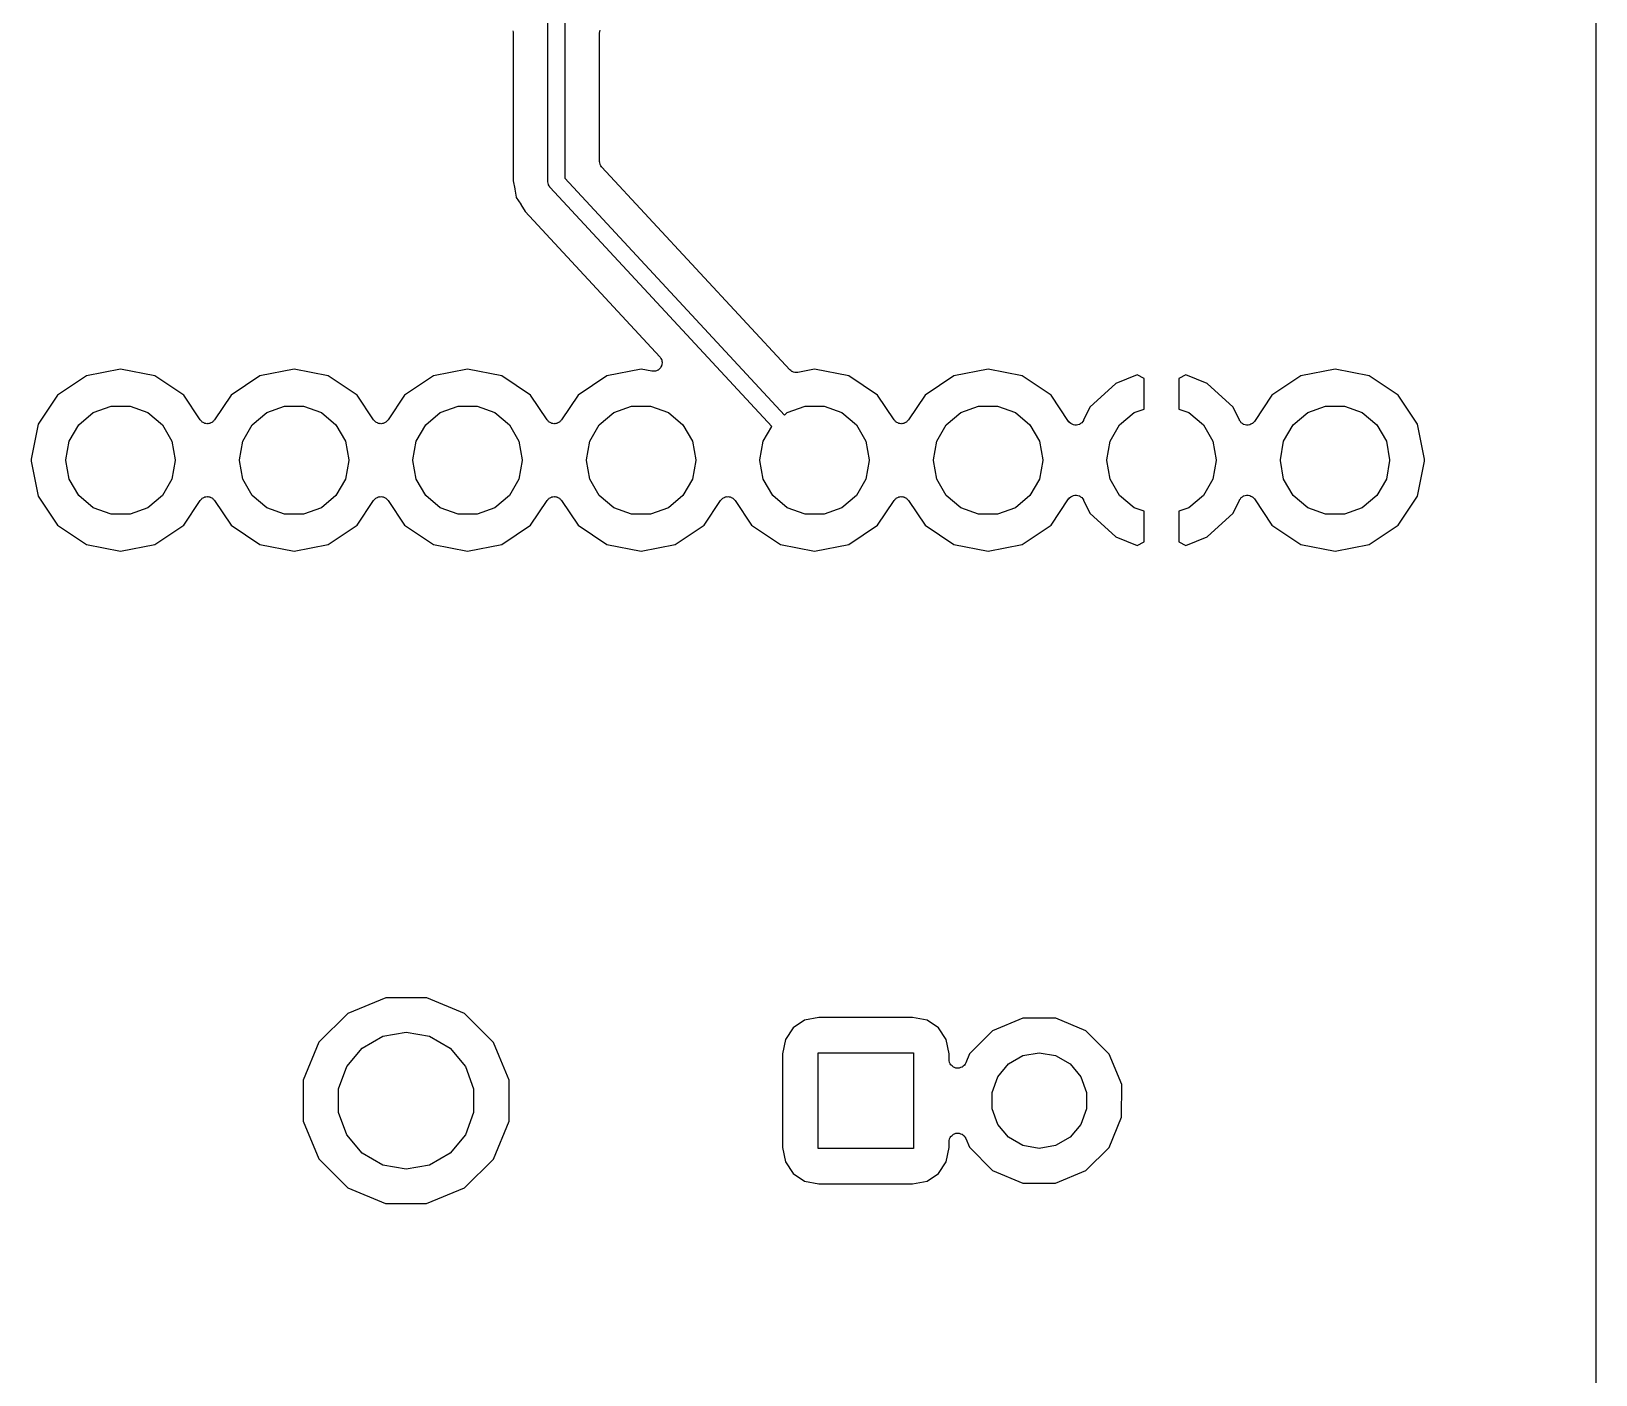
# Model space of a CAD drawing. Extents: x 150.6 to 199.4, y -149.4 to -50.6.
# Drawn here: x 176.51 to 199.42, y -99.01 to -79.34 of the extents above; entities that cross this region are included whole.
import ezdxf

# ---------------------------------------------------------------- set-up
doc = ezdxf.new("R2010")
doc.units = 0
doc.header["$MEASUREMENT"] = 0
doc.layers.add('BLACK', color=7, linetype='CONTINUOUS')

msp = doc.modelspace()

# ---------------------------------------------------------------- linework, layer by layer
at = {"layer": 'Black'}
for p, q in [((199.417, -53.7043), (199.417, -146.297)), ((184.075, -81.54), (184.075, -66.9489)), ((184.325, -66.9), (184.325, -81.491)), ((183.563, -79.3326), (183.567, -79.3529)), ((183.567, -79.3529), (183.567, -79.3543)), ((183.567, -79.3543), (183.567, -79.3557)), ((183.567, -79.3557), (183.567, -81.5275)), ((184.833, -79.3649), (184.837, -79.3446)), ((184.833, -79.3663), (184.833, -79.3649)), ((184.833, -79.3676), (184.833, -79.3663)), ((184.833, -81.242), (184.833, -79.3676)), ((184.837, -79.3446), (184.841, -79.3242)), ((184.834, -81.2452), (184.833, -81.242)), ((184.833, -81.2483), (184.834, -81.2452)), ((184.837, -81.2668), (184.833, -81.2483)), ((184.841, -81.2855), (184.837, -81.2668)), ((184.842, -81.2882), (184.841, -81.2855)), ((184.843, -81.2913), (184.842, -81.2882)), ((184.853, -81.3072), (184.843, -81.2913)), ((184.863, -81.3237), (184.853, -81.3072)), ((183.567, -81.5275), (183.591, -81.6467)), ((184.076, -81.5431), (184.075, -81.54)), ((184.325, -81.491), (187.538, -84.9592)), ((184.865, -81.3257), (184.863, -81.3237)), ((184.867, -81.3284), (184.865, -81.3257)), ((187.617, -84.2969), (184.867, -81.3284)), ((183.591, -81.6467), (183.591, -81.6491)), ((183.591, -81.6491), (183.592, -81.6515)), ((183.592, -81.6515), (183.61, -81.7671)), ((183.61, -81.7671), (183.611, -81.7706)), ((183.611, -81.7706), (183.613, -81.7743)), ((184.075, -81.5461), (184.076, -81.5431)), ((184.079, -81.5644), (184.075, -81.5461)), ((184.083, -81.5828), (184.079, -81.5644)), ((184.084, -81.5854), (184.083, -81.5828)), ((184.085, -81.5885), (184.084, -81.5854)), ((184.095, -81.6042), (184.085, -81.5885)), ((184.104, -81.6203), (184.095, -81.6042)), ((184.107, -81.6223), (184.104, -81.6203)), ((184.108, -81.625), (184.107, -81.6223)), ((187.353, -85.1272), (184.108, -81.625)), ((183.613, -81.7743), (183.678, -81.8717)), ((183.678, -81.8717), (183.679, -81.874)), ((183.679, -81.874), (183.681, -81.8758)), ((183.681, -81.8758), (183.744, -81.9794)), ((183.744, -81.9794), (185.715, -84.1068)), ((177.82, -84.2864), (177.32, -84.3858)), ((178.32, -84.3858), (177.82, -84.2864)), ((180.36, -84.2864), (179.86, -84.3858)), ((180.86, -84.3858), (180.36, -84.2864)), ((182.9, -84.2864), (182.4, -84.3858)), ((183.4, -84.3858), (182.9, -84.2864)), ((185.44, -84.2864), (184.94, -84.3858)), ((185.597, -84.3176), (185.44, -84.2864)), ((185.704, -84.2878), (185.691, -84.2998)), ((185.717, -84.2768), (185.704, -84.2878)), ((185.715, -84.1068), (185.718, -84.1106)), ((185.72, -84.2729), (185.717, -84.2768)), ((185.718, -84.1106), (185.721, -84.1136)), ((185.723, -84.2698), (185.72, -84.2729)), ((185.721, -84.1136), (185.729, -84.129)), ((185.731, -84.2542), (185.723, -84.2698)), ((185.729, -84.129), (185.739, -84.1438)), ((185.74, -84.2391), (185.731, -84.2542)), ((185.739, -84.1438), (185.74, -84.1483)), ((185.74, -84.1483), (185.742, -84.1523)), ((185.741, -84.2347), (185.74, -84.2391)), ((185.743, -84.2306), (185.741, -84.2347)), ((185.742, -84.1523), (185.745, -84.1697)), ((185.745, -84.2131), (185.743, -84.2306)), ((185.745, -84.1697), (185.749, -84.1868)), ((185.749, -84.1959), (185.745, -84.2131)), ((185.749, -84.1868), (185.748, -84.1914)), ((185.748, -84.1914), (185.749, -84.1959)), ((187.98, -84.2864), (187.735, -84.3351)), ((188.48, -84.3858), (187.98, -84.2864)), ((190.52, -84.2864), (190.02, -84.3858)), ((191.02, -84.3858), (190.52, -84.2864)), ((195.6, -84.2864), (195.1, -84.3858)), ((196.1, -84.3858), (195.6, -84.2864)), ((177.32, -84.3858), (176.897, -84.6688)), ((178.743, -84.6688), (178.32, -84.3858)), ((179.86, -84.3858), (179.437, -84.6688)), ((181.283, -84.6688), (180.86, -84.3858)), ((182.4, -84.3858), (181.977, -84.6688)), ((183.823, -84.6688), (183.4, -84.3858)), ((184.94, -84.3858), (184.517, -84.6688)), ((185.602, -84.3177), (185.597, -84.3176)), ((185.606, -84.3191), (185.602, -84.3177)), ((185.624, -84.3182), (185.606, -84.3191)), ((185.641, -84.3186), (185.624, -84.3182)), ((185.646, -84.3171), (185.641, -84.3186)), ((185.65, -84.3169), (185.646, -84.3171)), ((185.666, -84.3101), (185.65, -84.3169)), ((185.683, -84.3044), (185.666, -84.3101)), ((185.687, -84.3016), (185.683, -84.3044)), ((185.691, -84.2998), (185.687, -84.3016)), ((187.633, -84.3092), (187.617, -84.2969)), ((187.649, -84.3219), (187.633, -84.3092)), ((187.651, -84.3225), (187.649, -84.3219)), ((187.652, -84.3235), (187.651, -84.3225)), ((187.672, -84.3295), (187.652, -84.3235)), ((187.691, -84.3361), (187.672, -84.3295)), ((187.693, -84.336), (187.691, -84.3361)), ((187.694, -84.3366), (187.693, -84.336)), ((187.715, -84.3356), (187.694, -84.3366)), ((187.735, -84.3351), (187.715, -84.3356)), ((188.903, -84.6688), (188.48, -84.3858)), ((190.02, -84.3858), (189.597, -84.6688)), ((191.443, -84.6688), (191.02, -84.3858)), ((192.392, -84.4979), (192.012, -84.842)), ((192.703, -84.3688), (192.392, -84.4979)), ((192.806, -84.4252), (192.703, -84.3688)), ((192.806, -84.871), (192.806, -84.4252)), ((193.417, -84.3688), (193.314, -84.4252)), ((193.314, -84.4252), (193.314, -84.871)), ((193.728, -84.4979), (193.417, -84.3688)), ((194.108, -84.842), (193.728, -84.4979)), ((195.1, -84.3858), (194.677, -84.6688)), ((196.523, -84.6688), (196.1, -84.3858)), ((176.897, -84.6688), (176.614, -85.0923)), ((178.984, -85.0298), (178.743, -84.6688)), ((179.437, -84.6688), (179.196, -85.0298)), ((181.524, -85.0298), (181.283, -84.6688)), ((181.977, -84.6688), (181.736, -85.0298)), ((184.064, -85.0298), (183.823, -84.6688)), ((184.517, -84.6688), (184.276, -85.0298)), ((189.144, -85.0298), (188.903, -84.6688)), ((189.597, -84.6688), (189.356, -85.0298)), ((191.699, -85.0523), (191.443, -84.6688)), ((194.677, -84.6688), (194.421, -85.0523)), ((196.806, -85.0923), (196.523, -84.6688)), ((177.207, -85.1027), (177.42, -84.9241)), ((177.42, -84.9241), (177.681, -84.8291)), ((177.681, -84.8291), (177.959, -84.8291)), ((177.959, -84.8291), (178.22, -84.9241)), ((178.22, -84.9241), (178.433, -85.1027)), ((179.747, -85.1027), (179.96, -84.9241)), ((179.96, -84.9241), (180.221, -84.8291)), ((180.221, -84.8291), (180.499, -84.8291)), ((180.499, -84.8291), (180.76, -84.9241)), ((180.76, -84.9241), (180.973, -85.1027)), ((182.287, -85.1027), (182.5, -84.9241)), ((182.5, -84.9241), (182.761, -84.8291)), ((182.761, -84.8291), (183.039, -84.8291)), ((183.039, -84.8291), (183.3, -84.9241)), ((183.3, -84.9241), (183.513, -85.1027)), ((184.827, -85.1027), (185.04, -84.9241)), ((185.04, -84.9241), (185.301, -84.8291)), ((185.301, -84.8291), (185.579, -84.8291)), ((185.579, -84.8291), (185.84, -84.9241)), ((185.84, -84.9241), (186.053, -85.1027)), ((187.538, -84.9592), (187.58, -84.9241)), ((187.58, -84.9241), (187.841, -84.8291)), ((187.841, -84.8291), (188.119, -84.8291)), ((188.119, -84.8291), (188.38, -84.9241)), ((188.38, -84.9241), (188.593, -85.1027)), ((189.907, -85.1027), (190.12, -84.9241)), ((190.12, -84.9241), (190.381, -84.8291)), ((190.381, -84.8291), (190.659, -84.8291)), ((190.659, -84.8291), (190.92, -84.9241)), ((190.92, -84.9241), (191.133, -85.1027)), ((192.012, -84.842), (191.92, -85.036)), ((192.447, -85.1027), (192.66, -84.9241)), ((192.66, -84.9241), (192.806, -84.871)), ((193.314, -84.871), (193.46, -84.9241)), ((193.46, -84.9241), (193.673, -85.1027)), ((194.2, -85.036), (194.108, -84.842)), ((194.987, -85.1027), (195.2, -84.9241)), ((195.2, -84.9241), (195.461, -84.8291)), ((195.461, -84.8291), (195.739, -84.8291)), ((195.739, -84.8291), (196, -84.9241)), ((196, -84.9241), (196.213, -85.1027)), ((176.614, -85.0923), (176.512, -85.6044)), ((177.068, -85.3433), (177.207, -85.1027)), ((178.433, -85.1027), (178.572, -85.3433)), ((178.994, -85.0398), (178.984, -85.0298)), ((179.002, -85.051), (178.994, -85.0398)), ((179.009, -85.0557), (179.002, -85.051)), ((179.015, -85.0617), (179.009, -85.0557)), ((179.027, -85.0678), (179.015, -85.0617)), ((179.039, -85.0755), (179.027, -85.0678)), ((179.047, -85.0775), (179.039, -85.0755)), ((179.054, -85.0812), (179.047, -85.0775)), ((179.068, -85.0827), (179.054, -85.0812)), ((179.082, -85.086), (179.068, -85.0827)), ((179.09, -85.0851), (179.082, -85.086)), ((179.098, -85.086), (179.09, -85.0851)), ((179.112, -85.0827), (179.098, -85.086)), ((179.126, -85.0812), (179.112, -85.0827)), ((179.133, -85.0775), (179.126, -85.0812)), ((179.141, -85.0755), (179.133, -85.0775)), ((179.153, -85.0678), (179.141, -85.0755)), ((179.165, -85.0617), (179.153, -85.0678)), ((179.171, -85.0557), (179.165, -85.0617)), ((179.178, -85.051), (179.171, -85.0557)), ((179.186, -85.0398), (179.178, -85.051)), ((179.196, -85.0298), (179.186, -85.0398)), ((179.608, -85.3433), (179.747, -85.1027)), ((180.973, -85.1027), (181.112, -85.3433)), ((181.534, -85.0398), (181.524, -85.0298)), ((181.542, -85.051), (181.534, -85.0398)), ((181.549, -85.0557), (181.542, -85.051)), ((181.555, -85.0617), (181.549, -85.0557)), ((181.567, -85.0678), (181.555, -85.0617)), ((181.579, -85.0755), (181.567, -85.0678)), ((181.587, -85.0775), (181.579, -85.0755)), ((181.594, -85.0812), (181.587, -85.0775)), ((181.608, -85.0827), (181.594, -85.0812)), ((181.622, -85.086), (181.608, -85.0827)), ((181.63, -85.0851), (181.622, -85.086)), ((181.638, -85.086), (181.63, -85.0851)), ((181.652, -85.0827), (181.638, -85.086)), ((181.666, -85.0812), (181.652, -85.0827)), ((181.673, -85.0775), (181.666, -85.0812)), ((181.681, -85.0755), (181.673, -85.0775)), ((181.693, -85.0678), (181.681, -85.0755)), ((181.705, -85.0617), (181.693, -85.0678)), ((181.711, -85.0557), (181.705, -85.0617)), ((181.718, -85.051), (181.711, -85.0557)), ((181.726, -85.0398), (181.718, -85.051)), ((181.736, -85.0298), (181.726, -85.0398)), ((182.148, -85.3433), (182.287, -85.1027)), ((183.513, -85.1027), (183.652, -85.3433)), ((184.074, -85.0398), (184.064, -85.0298)), ((184.082, -85.051), (184.074, -85.0398)), ((184.089, -85.0557), (184.082, -85.051)), ((184.095, -85.0617), (184.089, -85.0557)), ((184.107, -85.0678), (184.095, -85.0617)), ((184.119, -85.0755), (184.107, -85.0678)), ((184.127, -85.0775), (184.119, -85.0755)), ((184.134, -85.0812), (184.127, -85.0775)), ((184.148, -85.0827), (184.134, -85.0812)), ((184.162, -85.086), (184.148, -85.0827)), ((184.17, -85.0851), (184.162, -85.086)), ((184.178, -85.086), (184.17, -85.0851)), ((184.192, -85.0827), (184.178, -85.086)), ((184.206, -85.0812), (184.192, -85.0827)), ((184.213, -85.0775), (184.206, -85.0812)), ((184.221, -85.0755), (184.213, -85.0775)), ((184.233, -85.0678), (184.221, -85.0755)), ((184.245, -85.0617), (184.233, -85.0678)), ((184.251, -85.0557), (184.245, -85.0617)), ((184.258, -85.051), (184.251, -85.0557)), ((184.266, -85.0398), (184.258, -85.051)), ((184.276, -85.0298), (184.266, -85.0398)), ((184.688, -85.3433), (184.827, -85.1027)), ((186.053, -85.1027), (186.192, -85.3433)), ((187.228, -85.3433), (187.353, -85.1272)), ((188.593, -85.1027), (188.732, -85.3433)), ((189.154, -85.0398), (189.144, -85.0298)), ((189.162, -85.051), (189.154, -85.0398)), ((189.169, -85.0557), (189.162, -85.051)), ((189.175, -85.0617), (189.169, -85.0557)), ((189.187, -85.0678), (189.175, -85.0617)), ((189.199, -85.0755), (189.187, -85.0678)), ((189.207, -85.0775), (189.199, -85.0755)), ((189.214, -85.0812), (189.207, -85.0775)), ((189.228, -85.0827), (189.214, -85.0812)), ((189.242, -85.086), (189.228, -85.0827)), ((189.25, -85.0851), (189.242, -85.086)), ((189.258, -85.086), (189.25, -85.0851)), ((189.272, -85.0827), (189.258, -85.086)), ((189.286, -85.0812), (189.272, -85.0827)), ((189.293, -85.0775), (189.286, -85.0812)), ((189.301, -85.0755), (189.293, -85.0775)), ((189.313, -85.0678), (189.301, -85.0755)), ((189.325, -85.0617), (189.313, -85.0678)), ((189.331, -85.0557), (189.325, -85.0617)), ((189.338, -85.051), (189.331, -85.0557)), ((189.346, -85.0398), (189.338, -85.051)), ((189.356, -85.0298), (189.346, -85.0398)), ((189.768, -85.3433), (189.907, -85.1027)), ((191.133, -85.1027), (191.272, -85.3433)), ((191.7, -85.053), (191.699, -85.0523)), ((191.701, -85.054), (191.7, -85.053)), ((191.715, -85.0689), (191.701, -85.054)), ((191.73, -85.0841), (191.715, -85.0689)), ((191.731, -85.0846), (191.73, -85.0841)), ((191.732, -85.0853), (191.731, -85.0846)), ((191.751, -85.0943), (191.732, -85.0853)), ((191.769, -85.1036), (191.751, -85.0943)), ((191.77, -85.1037), (191.769, -85.1036)), ((191.771, -85.1042), (191.77, -85.1037)), ((191.792, -85.1061), (191.771, -85.1042)), ((191.813, -85.1084), (191.792, -85.1061)), ((191.814, -85.1082), (191.813, -85.1084)), ((191.815, -85.1083), (191.814, -85.1082)), ((191.836, -85.103), (191.815, -85.1083)), ((191.856, -85.0979), (191.836, -85.103)), ((191.857, -85.0974), (191.856, -85.0979)), ((191.858, -85.0971), (191.857, -85.0974)), ((191.875, -85.0851), (191.858, -85.0971)), ((191.893, -85.0734), (191.875, -85.0851)), ((191.894, -85.072), (191.893, -85.0726)), ((191.893, -85.0726), (191.893, -85.0734)), ((191.906, -85.0548), (191.894, -85.072)), ((191.919, -85.0379), (191.906, -85.0548)), ((191.92, -85.036), (191.919, -85.0369)), ((191.919, -85.0369), (191.919, -85.0379)), ((192.308, -85.3433), (192.447, -85.1027)), ((193.673, -85.1027), (193.812, -85.3433)), ((194.201, -85.0369), (194.2, -85.036)), ((194.201, -85.0379), (194.201, -85.0369)), ((194.214, -85.0548), (194.201, -85.0379)), ((194.226, -85.072), (194.214, -85.0548)), ((194.227, -85.0726), (194.226, -85.072)), ((194.227, -85.0734), (194.227, -85.0726)), ((194.245, -85.0852), (194.227, -85.0734)), ((194.262, -85.0971), (194.245, -85.0852)), ((194.263, -85.0974), (194.262, -85.0971)), ((194.264, -85.0979), (194.263, -85.0974)), ((194.284, -85.103), (194.264, -85.0979)), ((194.305, -85.1083), (194.284, -85.103)), ((194.306, -85.1082), (194.305, -85.1083)), ((194.307, -85.1084), (194.306, -85.1082)), ((194.328, -85.1061), (194.307, -85.1084)), ((194.349, -85.1042), (194.328, -85.1061)), ((194.35, -85.1037), (194.349, -85.1042)), ((194.351, -85.1036), (194.35, -85.1037)), ((194.369, -85.0943), (194.351, -85.1036)), ((194.388, -85.0853), (194.369, -85.0943)), ((194.389, -85.0846), (194.388, -85.0853)), ((194.39, -85.0841), (194.389, -85.0846)), ((194.405, -85.0689), (194.39, -85.0841)), ((194.419, -85.054), (194.405, -85.0689)), ((194.42, -85.053), (194.419, -85.054)), ((194.421, -85.0523), (194.42, -85.053)), ((194.848, -85.3433), (194.987, -85.1027)), ((196.213, -85.1027), (196.352, -85.3433)), ((196.908, -85.6044), (196.806, -85.0923)), ((177.02, -85.6169), (177.068, -85.3433)), ((178.572, -85.3433), (178.62, -85.6169)), ((179.56, -85.6169), (179.608, -85.3433)), ((181.112, -85.3433), (181.16, -85.6169)), ((182.1, -85.6169), (182.148, -85.3433)), ((183.652, -85.3433), (183.7, -85.6169)), ((184.64, -85.6169), (184.688, -85.3433)), ((186.192, -85.3433), (186.24, -85.6169)), ((187.18, -85.6169), (187.228, -85.3433)), ((188.732, -85.3433), (188.78, -85.6169)), ((189.72, -85.6169), (189.768, -85.3433)), ((191.272, -85.3433), (191.32, -85.6169)), ((192.26, -85.6169), (192.308, -85.3433)), ((193.812, -85.3433), (193.86, -85.6169)), ((194.8, -85.6169), (194.848, -85.3433)), ((196.352, -85.3433), (196.4, -85.6169)), ((176.512, -85.6044), (176.512, -85.6356)), ((176.512, -85.6356), (176.614, -86.1477)), ((177.02, -85.6231), (177.02, -85.6169)), ((177.068, -85.8967), (177.02, -85.6231)), ((178.62, -85.6231), (178.572, -85.8967)), ((178.62, -85.6169), (178.62, -85.6231)), ((179.56, -85.6231), (179.56, -85.6169)), ((179.608, -85.8967), (179.56, -85.6231)), ((181.16, -85.6231), (181.112, -85.8967)), ((181.16, -85.6169), (181.16, -85.6231)), ((182.1, -85.6231), (182.1, -85.6169)), ((182.148, -85.8967), (182.1, -85.6231)), ((183.7, -85.6231), (183.652, -85.8967)), ((183.7, -85.6169), (183.7, -85.6231)), ((184.64, -85.6231), (184.64, -85.6169)), ((184.688, -85.8967), (184.64, -85.6231)), ((186.24, -85.6231), (186.192, -85.8967)), ((186.24, -85.6169), (186.24, -85.6231)), ((187.18, -85.6231), (187.18, -85.6169)), ((187.228, -85.8967), (187.18, -85.6231)), ((188.78, -85.6231), (188.732, -85.8967)), ((188.78, -85.6169), (188.78, -85.6231)), ((189.72, -85.6231), (189.72, -85.6169)), ((189.768, -85.8967), (189.72, -85.6231)), ((191.32, -85.6231), (191.272, -85.8967)), ((191.32, -85.6169), (191.32, -85.6231)), ((192.26, -85.6231), (192.26, -85.6169)), ((192.308, -85.8967), (192.26, -85.6231)), ((193.86, -85.6231), (193.812, -85.8967)), ((193.86, -85.6169), (193.86, -85.6231)), ((194.8, -85.6231), (194.8, -85.6169)), ((194.848, -85.8967), (194.8, -85.6231)), ((196.4, -85.6231), (196.352, -85.8967)), ((196.4, -85.6169), (196.4, -85.6231)), ((196.806, -86.1477), (196.908, -85.6356)), ((196.908, -85.6356), (196.908, -85.6044)), ((177.207, -86.1373), (177.068, -85.8967)), ((178.572, -85.8967), (178.433, -86.1373)), ((179.747, -86.1373), (179.608, -85.8967)), ((181.112, -85.8967), (180.973, -86.1373)), ((182.287, -86.1373), (182.148, -85.8967)), ((183.652, -85.8967), (183.513, -86.1373)), ((184.827, -86.1373), (184.688, -85.8967)), ((186.192, -85.8967), (186.053, -86.1373)), ((187.367, -86.1373), (187.228, -85.8967)), ((188.732, -85.8967), (188.593, -86.1373)), ((189.907, -86.1373), (189.768, -85.8967)), ((191.272, -85.8967), (191.133, -86.1373)), ((192.447, -86.1373), (192.308, -85.8967)), ((193.812, -85.8967), (193.673, -86.1373)), ((194.987, -86.1373), (194.848, -85.8967)), ((196.352, -85.8967), (196.213, -86.1373)), ((176.614, -86.1477), (176.897, -86.5712)), ((177.42, -86.3159), (177.207, -86.1373)), ((177.681, -86.4109), (177.42, -86.3159)), ((178.22, -86.3159), (177.959, -86.4109)), ((178.433, -86.1373), (178.22, -86.3159)), ((178.743, -86.5712), (178.984, -86.2102)), ((178.984, -86.2102), (178.994, -86.2002)), ((178.994, -86.2002), (179.002, -86.189)), ((179.002, -86.189), (179.009, -86.1843)), ((179.009, -86.1843), (179.015, -86.1783)), ((179.015, -86.1783), (179.027, -86.1722)), ((179.027, -86.1722), (179.039, -86.1645)), ((179.039, -86.1645), (179.047, -86.1625)), ((179.047, -86.1625), (179.054, -86.1588)), ((179.054, -86.1588), (179.068, -86.1573)), ((179.068, -86.1573), (179.082, -86.154)), ((179.082, -86.154), (179.09, -86.1549)), ((179.09, -86.1549), (179.098, -86.154)), ((179.098, -86.154), (179.112, -86.1573)), ((179.112, -86.1573), (179.126, -86.1588)), ((179.126, -86.1588), (179.133, -86.1625)), ((179.133, -86.1625), (179.141, -86.1645)), ((179.141, -86.1645), (179.153, -86.1722)), ((179.153, -86.1722), (179.165, -86.1783)), ((179.165, -86.1783), (179.171, -86.1843)), ((179.171, -86.1843), (179.178, -86.189)), ((179.178, -86.189), (179.186, -86.2002)), ((179.186, -86.2002), (179.196, -86.2102)), ((179.196, -86.2102), (179.437, -86.5712)), ((179.96, -86.3159), (179.747, -86.1373)), ((180.221, -86.4109), (179.96, -86.3159)), ((180.76, -86.3159), (180.499, -86.4109)), ((180.973, -86.1373), (180.76, -86.3159)), ((181.283, -86.5712), (181.524, -86.2102)), ((181.524, -86.2102), (181.534, -86.2002)), ((181.534, -86.2002), (181.542, -86.189)), ((181.542, -86.189), (181.549, -86.1843)), ((181.549, -86.1843), (181.555, -86.1783)), ((181.555, -86.1783), (181.567, -86.1722)), ((181.567, -86.1722), (181.579, -86.1645)), ((181.579, -86.1645), (181.587, -86.1625)), ((181.587, -86.1625), (181.594, -86.1588)), ((181.594, -86.1588), (181.608, -86.1573)), ((181.608, -86.1573), (181.622, -86.154)), ((181.622, -86.154), (181.63, -86.1549)), ((181.63, -86.1549), (181.638, -86.154)), ((181.638, -86.154), (181.652, -86.1573)), ((181.652, -86.1573), (181.666, -86.1588)), ((181.666, -86.1588), (181.673, -86.1625)), ((181.673, -86.1625), (181.681, -86.1645)), ((181.681, -86.1645), (181.693, -86.1722)), ((181.693, -86.1722), (181.705, -86.1783)), ((181.705, -86.1783), (181.711, -86.1843)), ((181.711, -86.1843), (181.718, -86.189)), ((181.718, -86.189), (181.726, -86.2002)), ((181.726, -86.2002), (181.736, -86.2102)), ((181.736, -86.2102), (181.977, -86.5712)), ((182.5, -86.3159), (182.287, -86.1373)), ((182.761, -86.4109), (182.5, -86.3159)), ((183.3, -86.3159), (183.039, -86.4109)), ((183.513, -86.1373), (183.3, -86.3159)), ((183.823, -86.5712), (184.064, -86.2102)), ((184.064, -86.2102), (184.074, -86.2002)), ((184.074, -86.2002), (184.082, -86.189)), ((184.082, -86.189), (184.089, -86.1843)), ((184.089, -86.1843), (184.095, -86.1783)), ((184.095, -86.1783), (184.107, -86.1722)), ((184.107, -86.1722), (184.119, -86.1645)), ((184.119, -86.1645), (184.127, -86.1625)), ((184.127, -86.1625), (184.134, -86.1588)), ((184.134, -86.1588), (184.148, -86.1573)), ((184.148, -86.1573), (184.162, -86.154)), ((184.162, -86.154), (184.17, -86.1549)), ((184.17, -86.1549), (184.178, -86.154)), ((184.178, -86.154), (184.192, -86.1573)), ((184.192, -86.1573), (184.206, -86.1588)), ((184.206, -86.1588), (184.213, -86.1625)), ((184.213, -86.1625), (184.221, -86.1645)), ((184.221, -86.1645), (184.233, -86.1722)), ((184.233, -86.1722), (184.245, -86.1783)), ((184.245, -86.1783), (184.251, -86.1843)), ((184.251, -86.1843), (184.258, -86.189)), ((184.258, -86.189), (184.266, -86.2002)), ((184.266, -86.2002), (184.276, -86.2102)), ((184.276, -86.2102), (184.517, -86.5712)), ((185.04, -86.3159), (184.827, -86.1373)), ((185.301, -86.4109), (185.04, -86.3159)), ((185.84, -86.3159), (185.579, -86.4109)), ((186.053, -86.1373), (185.84, -86.3159)), ((186.363, -86.5712), (186.604, -86.2102)), ((186.604, -86.2102), (186.614, -86.2002)), ((186.614, -86.2002), (186.622, -86.189)), ((186.622, -86.189), (186.629, -86.1843)), ((186.629, -86.1843), (186.635, -86.1783)), ((186.635, -86.1783), (186.647, -86.1722)), ((186.647, -86.1722), (186.659, -86.1645)), ((186.659, -86.1645), (186.667, -86.1625)), ((186.667, -86.1625), (186.674, -86.1588)), ((186.674, -86.1588), (186.688, -86.1573)), ((186.688, -86.1573), (186.702, -86.154)), ((186.702, -86.154), (186.71, -86.1549)), ((186.71, -86.1549), (186.718, -86.154)), ((186.718, -86.154), (186.732, -86.1573)), ((186.732, -86.1573), (186.746, -86.1588)), ((186.746, -86.1588), (186.753, -86.1625)), ((186.753, -86.1625), (186.761, -86.1645)), ((186.761, -86.1645), (186.773, -86.1722)), ((186.773, -86.1722), (186.785, -86.1783)), ((186.785, -86.1783), (186.791, -86.1843)), ((186.791, -86.1843), (186.798, -86.189)), ((186.798, -86.189), (186.806, -86.2002)), ((186.806, -86.2002), (186.816, -86.2102)), ((186.816, -86.2102), (187.057, -86.5712)), ((187.58, -86.3159), (187.367, -86.1373)), ((187.841, -86.4109), (187.58, -86.3159)), ((188.38, -86.3159), (188.119, -86.4109)), ((188.593, -86.1373), (188.38, -86.3159)), ((188.903, -86.5712), (189.144, -86.2102)), ((189.144, -86.2102), (189.154, -86.2002)), ((189.154, -86.2002), (189.162, -86.189)), ((189.162, -86.189), (189.169, -86.1843)), ((189.169, -86.1843), (189.175, -86.1783)), ((189.175, -86.1783), (189.187, -86.1722)), ((189.187, -86.1722), (189.199, -86.1645)), ((189.199, -86.1645), (189.207, -86.1625)), ((189.207, -86.1625), (189.214, -86.1588)), ((189.214, -86.1588), (189.228, -86.1573)), ((189.228, -86.1573), (189.242, -86.154)), ((189.242, -86.154), (189.25, -86.1549)), ((189.25, -86.1549), (189.258, -86.154)), ((189.258, -86.154), (189.272, -86.1573)), ((189.272, -86.1573), (189.286, -86.1588)), ((189.286, -86.1588), (189.293, -86.1625)), ((189.293, -86.1625), (189.301, -86.1645)), ((189.301, -86.1645), (189.313, -86.1722)), ((189.313, -86.1722), (189.325, -86.1783)), ((189.325, -86.1783), (189.331, -86.1843)), ((189.331, -86.1843), (189.338, -86.189)), ((189.338, -86.189), (189.346, -86.2002)), ((189.346, -86.2002), (189.356, -86.2102)), ((189.356, -86.2102), (189.597, -86.5712)), ((190.12, -86.3159), (189.907, -86.1373)), ((190.381, -86.4109), (190.12, -86.3159)), ((190.92, -86.3159), (190.659, -86.4109)), ((191.133, -86.1373), (190.92, -86.3159)), ((191.443, -86.5712), (191.699, -86.1877)), ((191.699, -86.1877), (191.7, -86.187)), ((191.7, -86.187), (191.701, -86.186)), ((191.701, -86.186), (191.715, -86.1711)), ((191.715, -86.1711), (191.73, -86.1559)), ((191.73, -86.1559), (191.731, -86.1554)), ((191.731, -86.1554), (191.732, -86.1547)), ((191.732, -86.1547), (191.751, -86.1457)), ((191.751, -86.1457), (191.769, -86.1364)), ((191.769, -86.1364), (191.77, -86.1363)), ((191.77, -86.1363), (191.771, -86.1358)), ((191.771, -86.1358), (191.792, -86.1339)), ((191.792, -86.1339), (191.813, -86.1316)), ((191.813, -86.1316), (191.814, -86.1318)), ((191.814, -86.1318), (191.815, -86.1317)), ((191.815, -86.1317), (191.836, -86.137)), ((191.836, -86.137), (191.856, -86.1421)), ((191.856, -86.1421), (191.857, -86.1426)), ((191.857, -86.1426), (191.858, -86.1429)), ((191.858, -86.1429), (191.875, -86.1549)), ((191.875, -86.1549), (191.893, -86.1666)), ((191.893, -86.1666), (191.893, -86.1674)), ((191.893, -86.1674), (191.894, -86.168)), ((191.894, -86.168), (191.906, -86.1852)), ((191.906, -86.1852), (191.919, -86.2021)), ((191.919, -86.2021), (191.919, -86.2031)), ((191.919, -86.2031), (191.92, -86.204)), ((191.92, -86.204), (192.012, -86.398)), ((192.66, -86.3159), (192.447, -86.1373)), ((192.806, -86.369), (192.66, -86.3159)), ((193.46, -86.3159), (193.314, -86.369)), ((193.673, -86.1373), (193.46, -86.3159)), ((194.108, -86.398), (194.2, -86.204)), ((194.2, -86.204), (194.201, -86.2031)), ((194.201, -86.2021), (194.214, -86.1852)), ((194.201, -86.2031), (194.201, -86.2021)), ((194.214, -86.1852), (194.226, -86.168)), ((194.226, -86.168), (194.227, -86.1674)), ((194.227, -86.1666), (194.245, -86.1548)), ((194.227, -86.1674), (194.227, -86.1666)), ((194.245, -86.1548), (194.262, -86.1429)), ((194.262, -86.1429), (194.263, -86.1426)), ((194.263, -86.1426), (194.264, -86.1421)), ((194.264, -86.1421), (194.284, -86.137)), ((194.284, -86.137), (194.305, -86.1317)), ((194.305, -86.1317), (194.306, -86.1318)), ((194.306, -86.1318), (194.307, -86.1316)), ((194.307, -86.1316), (194.328, -86.1339)), ((194.328, -86.1339), (194.349, -86.1358)), ((194.349, -86.1358), (194.35, -86.1363)), ((194.35, -86.1363), (194.351, -86.1364)), ((194.351, -86.1364), (194.369, -86.1457)), ((194.369, -86.1457), (194.388, -86.1547)), ((194.388, -86.1547), (194.389, -86.1554)), ((194.389, -86.1554), (194.39, -86.1559)), ((194.39, -86.1559), (194.405, -86.1711)), ((194.405, -86.1711), (194.419, -86.186)), ((194.419, -86.186), (194.42, -86.187)), ((194.42, -86.187), (194.421, -86.1877)), ((194.421, -86.1877), (194.677, -86.5712)), ((195.2, -86.3159), (194.987, -86.1373)), ((195.461, -86.4109), (195.2, -86.3159)), ((196, -86.3159), (195.739, -86.4109)), ((196.213, -86.1373), (196, -86.3159)), ((196.523, -86.5712), (196.806, -86.1477)), ((176.897, -86.5712), (177.32, -86.8542)), ((177.959, -86.4109), (177.681, -86.4109)), ((178.32, -86.8542), (178.743, -86.5712)), ((179.437, -86.5712), (179.86, -86.8542)), ((180.499, -86.4109), (180.221, -86.4109)), ((180.86, -86.8542), (181.283, -86.5712)), ((181.977, -86.5712), (182.4, -86.8542)), ((183.039, -86.4109), (182.761, -86.4109)), ((183.4, -86.8542), (183.823, -86.5712)), ((184.517, -86.5712), (184.94, -86.8542)), ((185.579, -86.4109), (185.301, -86.4109)), ((185.94, -86.8542), (186.363, -86.5712)), ((187.057, -86.5712), (187.48, -86.8542)), ((188.119, -86.4109), (187.841, -86.4109)), ((188.48, -86.8542), (188.903, -86.5712)), ((189.597, -86.5712), (190.02, -86.8542)), ((190.659, -86.4109), (190.381, -86.4109)), ((191.02, -86.8542), (191.443, -86.5712)), ((192.012, -86.398), (192.392, -86.7421)), ((192.806, -86.8148), (192.806, -86.369)), ((193.314, -86.369), (193.314, -86.8148)), ((193.728, -86.7421), (194.108, -86.398)), ((194.677, -86.5712), (195.1, -86.8542)), ((195.739, -86.4109), (195.461, -86.4109)), ((196.1, -86.8542), (196.523, -86.5712)), ((192.392, -86.7421), (192.703, -86.8712)), ((193.417, -86.8712), (193.728, -86.7421)), ((177.32, -86.8542), (177.82, -86.9536)), ((177.82, -86.9536), (178.32, -86.8542)), ((179.86, -86.8542), (180.36, -86.9536)), ((180.36, -86.9536), (180.86, -86.8542)), ((182.4, -86.8542), (182.9, -86.9536)), ((182.9, -86.9536), (183.4, -86.8542)), ((184.94, -86.8542), (185.44, -86.9536)), ((185.44, -86.9536), (185.94, -86.8542)), ((187.48, -86.8542), (187.98, -86.9536)), ((187.98, -86.9536), (188.48, -86.8542)), ((190.02, -86.8542), (190.52, -86.9536)), ((190.52, -86.9536), (191.02, -86.8542)), ((192.703, -86.8712), (192.806, -86.8148)), ((193.314, -86.8148), (193.417, -86.8712)), ((195.1, -86.8542), (195.6, -86.9536)), ((195.6, -86.9536), (196.1, -86.8542)), ((181.701, -93.4922), (181.147, -93.7213)), ((182.301, -93.4928), (181.701, -93.4922)), ((182.855, -93.7228), (182.301, -93.4928)), ((181.147, -93.7213), (180.723, -94.145)), ((183.279, -94.1472), (182.855, -93.7228)), ((187.833, -93.823), (187.665, -93.9353)), ((188.044, -93.7811), (187.833, -93.823)), ((189.416, -93.7811), (188.044, -93.7811)), ((189.627, -93.823), (189.416, -93.7811)), ((189.795, -93.9353), (189.627, -93.823)), ((191.031, -93.7933), (190.587, -93.9766)), ((191.511, -93.7937), (191.031, -93.7933)), ((191.954, -93.9778), (191.511, -93.7937)), ((181.355, -94.2314), (181.657, -94.0572)), ((181.657, -94.0572), (182, -93.9967)), ((182, -93.9967), (182.343, -94.0572)), ((182.343, -94.0572), (182.645, -94.2314)), ((187.553, -94.1033), (187.511, -94.314)), ((187.665, -93.9353), (187.553, -94.1033)), ((189.907, -94.1033), (189.795, -93.9353)), ((189.949, -94.314), (189.907, -94.1033)), ((190.587, -93.9766), (190.248, -94.3157)), ((192.293, -94.3175), (191.954, -93.9778)), ((180.723, -94.145), (180.493, -94.6988)), ((181.131, -94.4983), (181.355, -94.2314)), ((182.645, -94.2314), (182.869, -94.4983)), ((183.363, -94.35), (183.279, -94.1472)), ((183.508, -94.7015), (183.363, -94.35)), ((187.511, -94.314), (187.511, -95.686)), ((188.031, -95.6985), (188.031, -94.3015)), ((188.031, -94.3015), (189.428, -94.3015)), ((189.428, -94.3015), (189.428, -95.6985)), ((189.949, -94.3983), (189.949, -94.314)), ((190.248, -94.3157), (190.193, -94.447)), ((190.819, -94.4629), (191.03, -94.3411)), ((191.03, -94.3411), (191.27, -94.2988)), ((191.27, -94.2988), (191.51, -94.3411)), ((191.51, -94.3411), (191.721, -94.4629)), ((192.477, -94.7611), (192.293, -94.3175)), ((181.012, -94.8258), (181.131, -94.4983)), ((182.869, -94.4983), (182.988, -94.8258)), ((189.952, -94.4173), (189.949, -94.3983)), ((189.955, -94.4364), (189.952, -94.4173)), ((189.956, -94.439), (189.955, -94.4364)), ((189.957, -94.4418), (189.956, -94.439)), ((189.966, -94.4585), (189.957, -94.4418)), ((189.975, -94.4756), (189.966, -94.4585)), ((189.977, -94.4775), (189.975, -94.4756)), ((189.979, -94.48), (189.977, -94.4775)), ((189.993, -94.4924), (189.979, -94.48)), ((190.008, -94.5054), (189.993, -94.4924)), ((190.01, -94.5065), (190.008, -94.5054)), ((190.012, -94.5083), (190.01, -94.5065)), ((190.031, -94.5149), (190.012, -94.5083)), ((190.048, -94.5223), (190.031, -94.5149)), ((190.051, -94.5224), (190.048, -94.5223)), ((190.054, -94.5234), (190.051, -94.5224)), ((190.073, -94.5234), (190.054, -94.5234)), ((190.092, -94.5243), (190.073, -94.5234)), ((190.095, -94.5234), (190.092, -94.5243)), ((190.098, -94.5234), (190.095, -94.5234)), ((190.116, -94.5168), (190.098, -94.5234)), ((190.134, -94.511), (190.116, -94.5168)), ((190.137, -94.5093), (190.134, -94.511)), ((190.139, -94.5083), (190.137, -94.5093)), ((190.154, -94.4959), (190.139, -94.5083)), ((190.169, -94.4842), (190.154, -94.4959)), ((190.171, -94.4818), (190.169, -94.4842)), ((190.173, -94.48), (190.171, -94.4818)), ((190.183, -94.4633), (190.173, -94.48)), ((190.193, -94.447), (190.183, -94.4633)), ((190.663, -94.6494), (190.819, -94.4629)), ((191.721, -94.4629), (191.877, -94.6494)), ((180.493, -94.6988), (180.492, -95.2985)), ((181.012, -95.1742), (181.012, -94.8258)), ((182.988, -94.8258), (182.988, -95.1742)), ((183.507, -95.3012), (183.508, -94.7015)), ((190.579, -94.8782), (190.663, -94.6494)), ((191.877, -94.6494), (191.961, -94.8782)), ((192.476, -95.241), (192.477, -94.7611)), ((190.579, -95.1218), (190.579, -94.8782)), ((191.961, -94.8782), (191.961, -95.1218)), ((181.131, -95.5017), (181.012, -95.1742)), ((182.988, -95.1742), (182.869, -95.5017)), ((190.663, -95.3506), (190.579, -95.1218)), ((191.961, -95.1218), (191.877, -95.3506)), ((192.292, -95.6843), (192.476, -95.241)), ((180.492, -95.2985), (180.721, -95.8528)), ((181.355, -95.7686), (181.131, -95.5017)), ((182.869, -95.5017), (182.645, -95.7686)), ((183.277, -95.855), (183.507, -95.3012)), ((189.979, -95.5205), (189.993, -95.508)), ((189.993, -95.508), (190.008, -95.4949)), ((190.008, -95.4949), (190.01, -95.4939)), ((190.01, -95.4939), (190.012, -95.4921)), ((190.012, -95.4921), (190.031, -95.4855)), ((190.031, -95.4855), (190.049, -95.4781)), ((190.049, -95.4781), (190.051, -95.478)), ((190.051, -95.478), (190.054, -95.477)), ((190.054, -95.477), (190.073, -95.477)), ((190.073, -95.477), (190.093, -95.4762)), ((190.093, -95.4762), (190.095, -95.477)), ((190.095, -95.477), (190.098, -95.477)), ((190.098, -95.477), (190.116, -95.4837)), ((190.116, -95.4837), (190.135, -95.4895)), ((190.135, -95.4895), (190.137, -95.4912)), ((190.137, -95.4912), (190.139, -95.4921)), ((190.139, -95.4921), (190.154, -95.5046)), ((190.154, -95.5046), (190.17, -95.5164)), ((190.819, -95.5371), (190.663, -95.3506)), ((191.877, -95.3506), (191.721, -95.5371)), ((187.511, -95.686), (187.553, -95.8967)), ((189.428, -95.6985), (188.031, -95.6985)), ((189.907, -95.8967), (189.949, -95.686)), ((189.949, -95.6021), (189.952, -95.583)), ((189.949, -95.686), (189.949, -95.6021)), ((189.952, -95.583), (189.955, -95.5638)), ((189.955, -95.5638), (189.956, -95.5614)), ((189.956, -95.5614), (189.957, -95.5587)), ((189.957, -95.5587), (189.966, -95.5419)), ((189.966, -95.5419), (189.975, -95.5247)), ((189.975, -95.5247), (189.977, -95.5229)), ((189.977, -95.5229), (189.979, -95.5205)), ((190.17, -95.5164), (190.171, -95.5187)), ((190.171, -95.5187), (190.173, -95.5205)), ((190.173, -95.5205), (190.183, -95.5373)), ((190.183, -95.5373), (190.193, -95.5536)), ((190.193, -95.5536), (190.247, -95.6825)), ((190.247, -95.6825), (190.586, -96.0222)), ((191.03, -95.6589), (190.819, -95.5371)), ((191.27, -95.7012), (191.03, -95.6589)), ((191.51, -95.6589), (191.27, -95.7012)), ((191.721, -95.5371), (191.51, -95.6589)), ((191.953, -96.0234), (192.292, -95.6843)), ((180.721, -95.8528), (181.145, -96.2772)), ((181.657, -95.9428), (181.355, -95.7686)), ((182, -96.0033), (181.657, -95.9428)), ((182.343, -95.9428), (182, -96.0033)), ((182.645, -95.7686), (182.343, -95.9428)), ((182.853, -96.2787), (183.277, -95.855)), ((187.553, -95.8967), (187.665, -96.0647)), ((189.795, -96.0647), (189.907, -95.8967)), ((187.665, -96.0647), (187.833, -96.177)), ((187.833, -96.177), (188.044, -96.2189)), ((189.416, -96.2189), (189.627, -96.177)), ((189.627, -96.177), (189.795, -96.0647)), ((190.586, -96.0222), (191.029, -96.2063)), ((191.509, -96.2067), (191.953, -96.0234)), ((181.145, -96.2772), (181.699, -96.5072)), ((182.299, -96.5078), (182.853, -96.2787)), ((188.044, -96.2189), (189.416, -96.2189)), ((191.029, -96.2063), (191.509, -96.2067)), ((181.699, -96.5072), (182.299, -96.5078))]:
    msp.add_line(p, q, dxfattribs=at)

doc.saveas('drawing.dxf')
